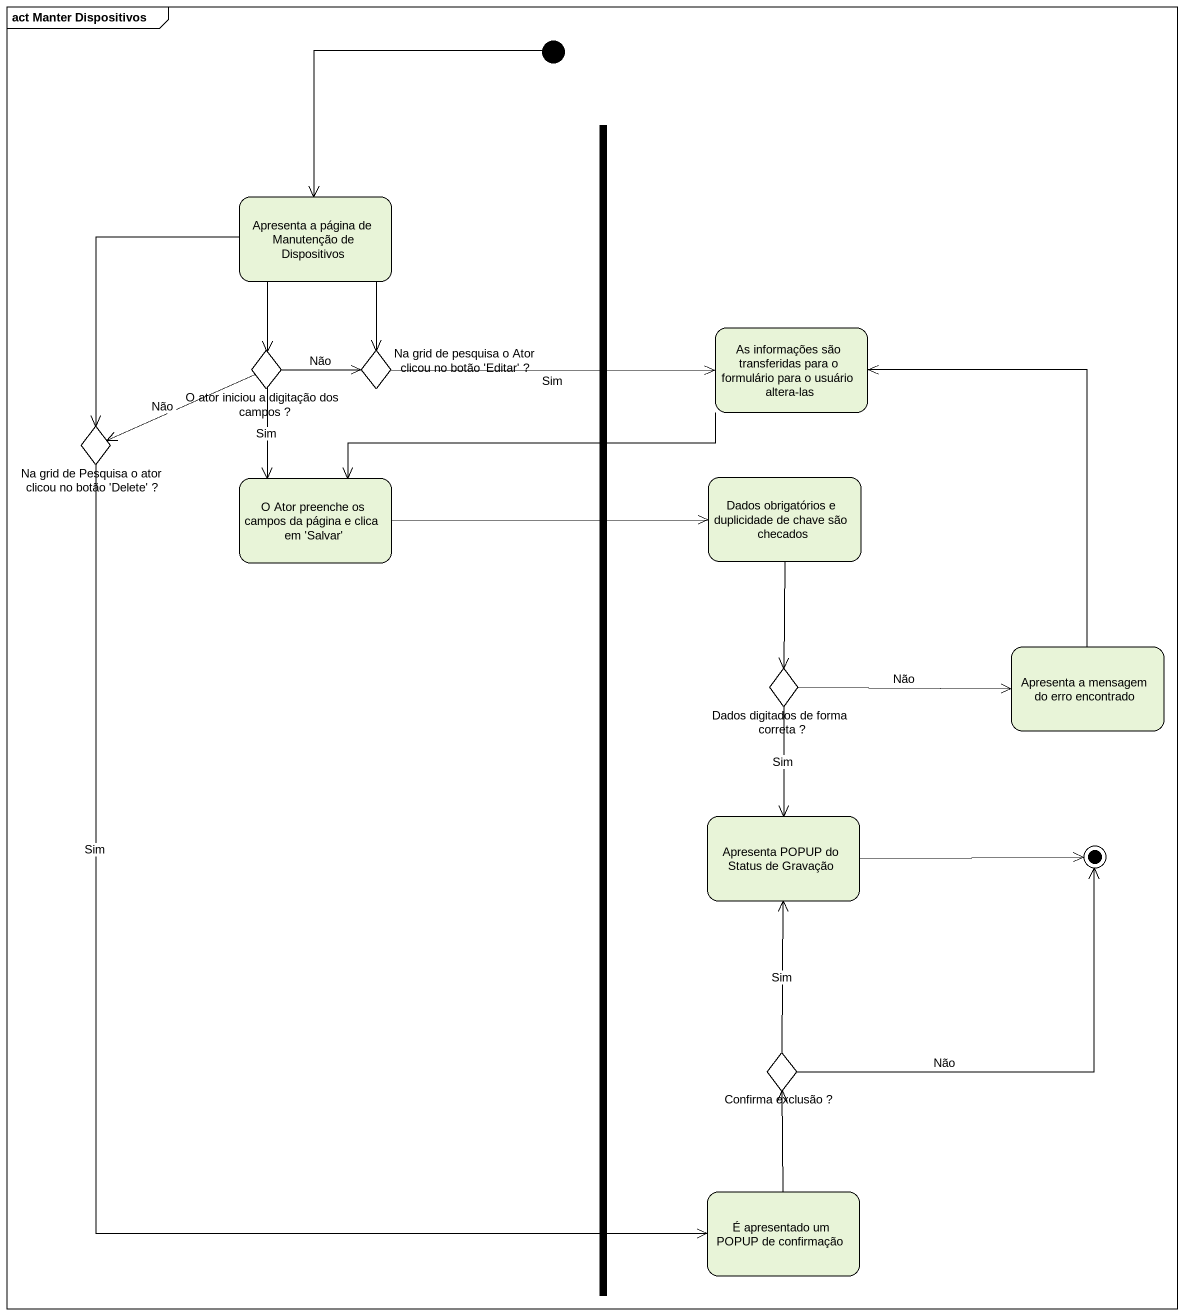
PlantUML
@startuml
mainframe act Manter Dispositivos
hide empty description
state fork1 <<fork>>
state "Apresenta a página de Manutenção de Dispositivos" as Apresenta_a_página_de
state "As informações são transferidas para o formulário para o usuário altera-las" as As_informações_são
state "O ator iniciou a digitação dos campos ?" as O_ator_iniciou_a_digitação <<choice>>
state "Na grid de pesquisa o Ator clicou no botão 'Editar' ?" as Na_grid_de_pesquisa_o_Ator <<choice>>
state "Na grid de Pesquisa o ator clicou no botão 'Delete' ?" as Na_grid_de_Pesquisa_o_ator <<choice>>
state "O Ator preenche os campos da página e clica em 'Salvar'" as O_Ator_preenche_os_campos
state "Dados obrigatórios e duplicidade de chave são checados" as Dados_obrigatórios_e
state "Dados digitados de forma correta ?" as Dados_digitados_de_forma <<choice>>
state "Apresenta a mensagem do erro encontrado" as Apresenta_a_mensagem_do
state "Apresenta POPUP do Status de Gravação" as Apresenta_POPUP_do_Status
state "Confirma exclusão ?" as Confirma_exclusão <<choice>>
state "É apresentado um POPUP de confirmação" as É_apresentado_um_POPUP_de
[*] --> Apresenta_a_página_de
Apresenta_a_página_de --> O_ator_iniciou_a_digitação
Apresenta_a_página_de --> Na_grid_de_pesquisa_o_Ator
Apresenta_a_página_de --> Na_grid_de_Pesquisa_o_ator
As_informações_são -left-> O_Ator_preenche_os_campos
O_ator_iniciou_a_digitação -right-> Na_grid_de_pesquisa_o_Ator : Não
O_ator_iniciou_a_digitação -left-> Na_grid_de_Pesquisa_o_ator : Não
O_ator_iniciou_a_digitação --> O_Ator_preenche_os_campos : Sim
Na_grid_de_pesquisa_o_Ator -right-> As_informações_são : Sim
Na_grid_de_Pesquisa_o_ator --> É_apresentado_um_POPUP_de : Sim
O_Ator_preenche_os_campos -right-> Dados_obrigatórios_e
Dados_obrigatórios_e --> Dados_digitados_de_forma
Dados_digitados_de_forma -right-> Apresenta_a_mensagem_do : Não
Dados_digitados_de_forma --> Apresenta_POPUP_do_Status : Sim
Apresenta_a_mensagem_do -up-> As_informações_são
Confirma_exclusão -up-> Apresenta_POPUP_do_Status : Sim
É_apresentado_um_POPUP_de -up-> Confirma_exclusão
Apresenta_POPUP_do_Status -right-> [*]
Confirma_exclusão -up-> [*] : Não
@enduml
